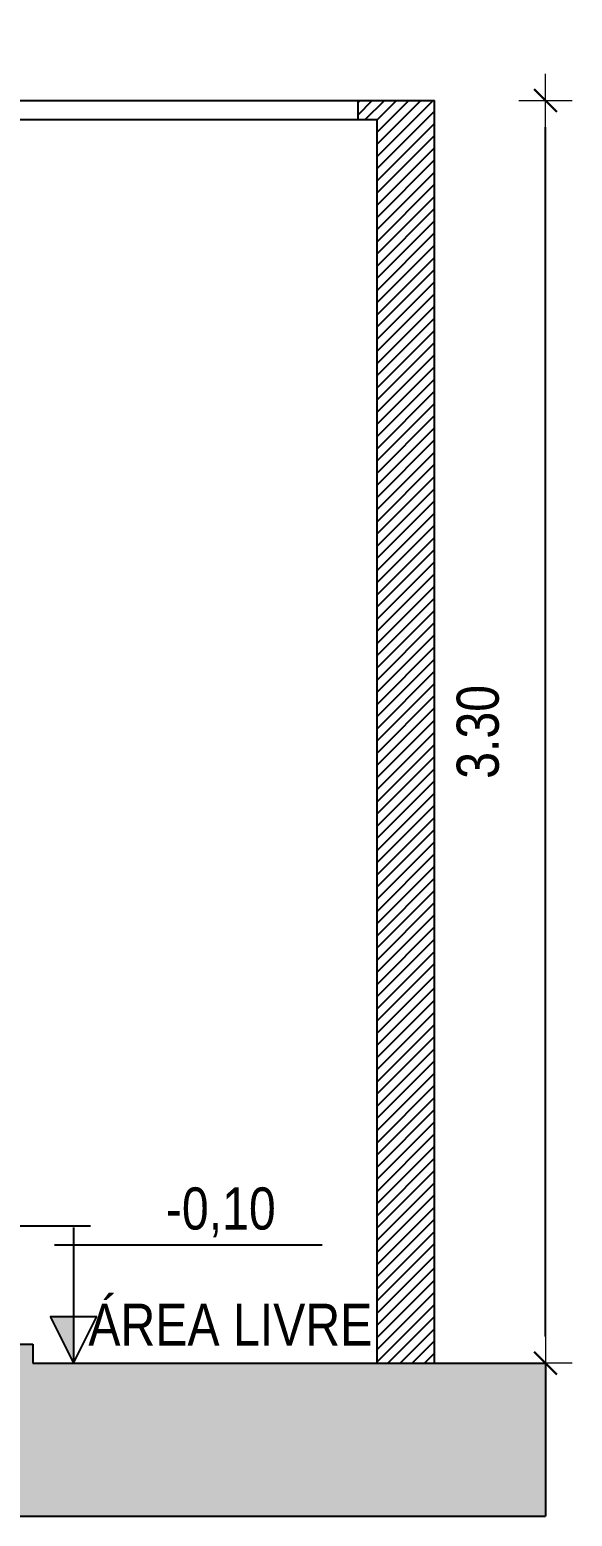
# Model space of a CAD drawing. Header units: millimetres. Extents: x -677 to -23, y -135 to 1112.
# Drawn here: x -73.779 to -72.36, y 864.644 to 868.529 of the extents above; entities that cross this region are included whole.
import ezdxf
from ezdxf.enums import TextEntityAlignment as Align

# ---------------------------------------------------------------- set-up
doc = ezdxf.new("R2010")
doc.units = ezdxf.units.MM
doc.header["$LTSCALE"] = 20
doc.header["$MEASUREMENT"] = 0
doc.header["$PDSIZE"] = -5
doc.linetypes.add('CONTINU', pattern=[0])
doc.layers.get('0').update_dxf_attribs({"linetype": 'CONTINUOUS'})
doc.layers.get('Defpoints').update_dxf_attribs({"linetype": 'CONTINUOUS'})
for name, color, linetype in [('COTAS', 7, 'CONTINUOUS'), ('E-hatch', 8, 'CONTINUOUS'), ('E-txt-g', 3, 'CONTINUOUS')]:
    doc.layers.add(name, color=color, linetype=linetype)
for name, color, linetype, lineweight in [('E-Pen-C', 4, 'CONTINUOUS', 15), ('E-Pen-G', 3, 'CONTINUOUS', 30), ('E-Txt-W', 7, 'CONTINUOUS', 20)]:
    doc.layers.add(name, color=color, linetype=linetype, lineweight=lineweight)
doc.styles.add('F2', font='swissc.ttf')
doc.styles.add('REG60', font='romans.shx', dxfattribs={"width": 0.8, "height": 0.15})
doc.styles.add('REG80', font='romans.shx', dxfattribs={"width": 0.8, "height": 0.2})
doc.dimstyles.new('DIMENSION-1', dxfattribs={"dimtxt": 0.11, "dimasz": 0.07, "dimexe": 1, "dimexo": 0, "dimgap": 0.12, "dimtad": 1, "dimzin": 7, "dimdsep": 46, "dimtxsty": 'F2', "dimblk1": 'TRACO', "dimblk2": 'TRACO', "dimsah": 1, "dimcen": 1, "dimse1": 1, "dimse2": 1, "dimclrd": 256, "dimclre": 256, "dimclrt": 6, "dimadec": 0, "dimazin": 0, "dimtfac": 1, "dimtix": 1, "dimtmove": 2, "dimatfit": 3, "dimldrblk": 'TRACO', "dimfxl": 1, "dimtolj": 1, "dimtzin": 0, "dimarcsym": 0})

# ---------------------------------------------------------------- blocks, each defined once
blk = doc.blocks.new('TRACO')
at = {"layer": 'E-Pen-C'}
for p, q in [((0, 1), (0, -1)), ((-1, 0), (1, 0))]:
    blk.add_line(p, q, dxfattribs=at)
at = {"layer": 'E-Pen-G'}
blk.add_line((-0.424, -0.424), (0.424, 0.424), dxfattribs=at)
blk = doc.blocks.new('*D637')
at = {"color": 4, "lineweight": -2}
blk.add_line((-72.4305, 865.1141), (-72.4305, 868.2741), dxfattribs=at)
at = {"layer": 'Defpoints', "color": 0, "linetype": 'Continuous'}
for p in [(-72.8703, 868.3441), (-72.4305, 868.3441), (-72.8703, 865.0441)]:
    blk.add_point(p, dxfattribs=at)
at = {"color": 4, "linetype": 'Continuous', "lineweight": -2, "xscale": 0.07, "yscale": 0.07, "zscale": 0.07}
for p, rotation in [((-72.4305, 868.3441), 90), ((-72.4305, 865.0441), 270)]:
    blk.add_blockref('TRACO', p, dxfattribs=dict(at, rotation=rotation))
at = {"color": 4, "linetype": 'Continuous', "insert": (-72.6068, 866.6941), "char_height": 0.11, "attachment_point": 5, "rotation": 90, "style": 'F2'}
blk.add_mtext('\\A1;3.30', dxfattribs=at)
blk = doc.blocks.new('TXT-AMB75')
at = {"layer": 'E-txt-g', "style": 'REG80', "width": 0.8, "flags": 8}
blk.add_attdef('TXT', text='', height=0.2, dxfattribs=at).set_placement((0.0055, 0.2964), align=Align.CENTER)
at = {"layer": 'E-Txt-W', "style": 'REG60', "width": 0.8, "flags": 8}
blk.add_attdef('TXT', text='', height=0.15, dxfattribs=at).set_placement((0.0055, 0.0271), align=Align.CENTER)

msp = doc.modelspace()

# ---------------------------------------------------------------- hatches: boundary and pattern name
at = {"layer": 'COTAS', "linetype": 'CONTINU'}
h = msp.add_hatch(dxfattribs=at)
h.set_pattern_fill('ANSI38', color=8, scale=0.25, style=0)
h.set_pattern_definition([(45, (-78.583503, 158.321646), (-0.0220970869, 0.0220970869), []), (135, (-78.583503, 158.321646), (-0.0662912607, 0.0220970869), [0.078125, -0.046875])])
h.paths.add_polyline_path([(-72.4305, 864.6441), (-72.4305, 865.0441), (-73.7703, 865.0441), (-73.7703, 865.0941), (-74.3703, 865.0941), (-74.3703, 865.1441), (-80.2092, 865.1441), (-80.2092, 864.6441)])
at = {"layer": 'E-hatch'}
h = msp.add_hatch(dxfattribs=at)
h.set_pattern_fill('ANSI31', color=256, scale=0.18, style=0)
h.set_pattern_definition([(45, (0.458243, 129.548675), (-0.0159099026, 0.0159099026), [])])
h.paths.add_polyline_path([(-78.5203, 868.1441), (-78.6703, 868.1441), (-78.6703, 865.1441), (-78.5203, 865.1441)])
h.paths.add_polyline_path([(-79.5703, 868.1441), (-79.7203, 868.1441), (-79.7203, 865.1441), (-79.5703, 865.1441)])
h.paths.add_polyline_path([(-79.5703, 869.8441), (-79.7203, 869.8441), (-79.7203, 868.5441), (-79.5703, 868.5441)])
h.paths.add_polyline_path([(-75.7203, 870.9441), (-75.8703, 870.9441), (-75.8703, 869.4441), (-75.5703, 869.4441), (-75.7203, 869.5941)])
h.paths.add_polyline_path([(-74.3703, 870.9441), (-74.5203, 870.9441), (-74.5203, 869.5941), (-74.6703, 869.4441), (-74.3703, 869.4441)])
h.paths.add_polyline_path([(-74.3703, 869.0441), (-74.5203, 869.0441), (-74.5203, 868.5441), (-74.3703, 868.5441)])
h.paths.add_polyline_path([(-75.7203, 869.0441), (-75.8703, 869.0441), (-75.8703, 868.5441), (-75.7203, 868.5441)])
h.paths.add_polyline_path([(-75.8703, 868.8471), (-76.1703, 868.8471), (-76.1703, 868.9892), (-76.3203, 869.0198), (-76.3203, 868.753), (-75.8703, 868.753)])
h.paths.add_polyline_path([(-75.7203, 868.1441), (-75.8703, 868.1441), (-75.8703, 865.1441), (-75.7203, 865.1441)])
h.paths.add_polyline_path([(-74.3703, 868.1441), (-74.5203, 868.1441), (-74.5203, 867.6441), (-74.3703, 867.6441)])
h.paths.add_polyline_path([(-74.3703, 867.1441), (-74.5203, 867.1441), (-74.5203, 866.2372), (-74.5203, 866.1877), (-74.5203, 865.1441), (-74.3703, 865.1441)])
h.paths.add_polyline_path([(-72.7203, 868.3441), (-72.9203, 868.3441), (-72.9203, 868.2941), (-72.8703, 868.2941), (-72.8703, 865.0441), (-72.7203, 865.0441)])

# ---------------------------------------------------------------- linework, layer by layer
at = {"color": 8, "linetype": 'Continuous'}
for p, q in [((-74.3703, 868.3441), (-72.9203, 868.3441)), ((-74.3703, 868.2941), (-72.9203, 868.2941)), ((-72.4305, 865.0441), (-72.4305, 864.6441))]:
    msp.add_line(p, q, dxfattribs=at)
at = {"color": 5, "linetype": 'Continuous'}
for p, q in [((-72.9203, 868.3441), (-72.7203, 868.3441)), ((-72.9203, 868.2941), (-72.9203, 868.3441)), ((-72.7203, 865.0441), (-72.7203, 868.3441)), ((-72.9203, 868.2941), (-72.8703, 868.2941)), ((-72.8703, 865.0441), (-72.8703, 868.2941))]:
    msp.add_line(p, q, dxfattribs=at)
for p, q in [((-74.3189, 865.4031), (-73.6197, 865.4031)), ((-73.6638, 865.3992), (-73.6638, 865.0441)), ((-73.7134, 865.3531), (-73.0142, 865.3531)), ((-73.7248, 865.1661), (-73.6638, 865.0441)), ((-73.7248, 865.1661), (-73.6029, 865.1661)), ((-73.6638, 865.0441), (-73.6029, 865.1661))]:
    msp.add_line(p, q)
at = {"color": 1, "linetype": 'Continuous'}
for p, q in [((-74.3703, 865.0941), (-73.7703, 865.0941)), ((-73.7703, 865.0941), (-73.7703, 865.0441)), ((-73.7703, 865.0441), (-72.4305, 865.0441))]:
    msp.add_line(p, q, dxfattribs=at)
msp.add_solid([(-73.7248, 865.1661), (-73.6638, 865.1661), (-73.6638, 865.0441)])
at = {"layer": 'COTAS', "color": 8, "linetype": 'CONTINU'}
msp.add_line((-80.2092, 864.6441), (-72.4305, 864.6441), dxfattribs=at)

# ---------------------------------------------------------------- block references
ref = msp.add_blockref('TXT-AMB75', (-73.2811, 865.1774), dxfattribs=dict(xscale=0.7290000000000001, yscale=0.7290000000000001, zscale=0.7290000000000001))
ref.add_attrib('TXT', '-0,10', dxfattribs={"layer": 'E-txt-g', "color": 2, "height": 0.11, "style": 'F2'}).set_placement((-73.2791, 865.3935), align=Align.CENTER)
ref = msp.add_blockref('TXT-AMB75', (-73.2561, 864.8736), dxfattribs=dict(xscale=0.7290000000000001, yscale=0.7290000000000001, zscale=0.7290000000000001))
ref.add_attrib('TXT', 'ÁREA LIVRE', dxfattribs={"layer": 'E-txt-g', "color": 2, "height": 0.11, "style": 'F2'}).set_placement((-73.2542, 865.0897), align=Align.CENTER)

# ---------------------------------------------------------------- dimensions: what is measured, and where the dimension line sits
at = {"color": 8, "linetype": 'Continuous'}
dim = msp.add_linear_dim(base=(-72.4305, 868.3441), p1=(-72.8703, 865.0441), p2=(-72.8703, 868.3441), angle=90, dimstyle='DIMENSION-1', override={"dimclrd": 4, "dimclrt": 4, "dimadec": 8, "dimfxl": 0.5, "dimfxlon": 1}, dxfattribs=at)
dim.commit()
dim.dimension.update_dxf_attribs({"geometry": '*D637', "text_midpoint": (-72.6068, 866.6941)})

doc.saveas('drawing.dxf')
